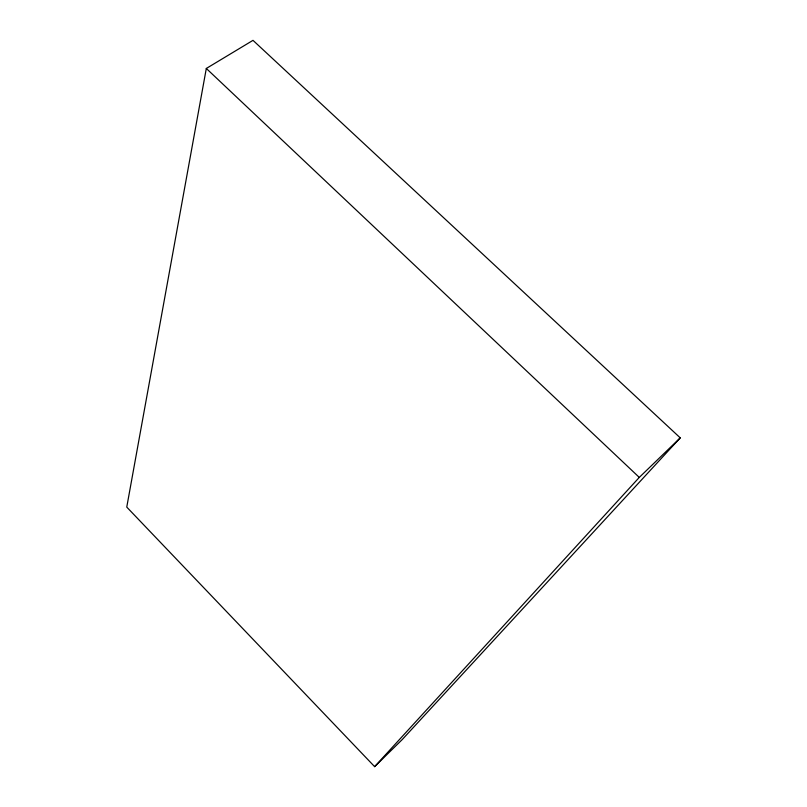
<?xml version="1.0" encoding="UTF-8"?>
<svg xmlns="http://www.w3.org/2000/svg" width="807" height="807" viewBox="0 0 807 807"><rect width="100%" height="100%" fill="white"/><g stroke="black" fill="none" stroke-linecap="round" stroke-linejoin="round"><path stroke-width="1.21" d="M206.31 68.464L126.76 507.099L374.64 766.65L402.128 739.666L680.24 437.858L252.995 40.35L206.31 68.464L639.285 477.401L680.24 437.858M374.64 766.65L639.285 477.401"/></g></svg>
